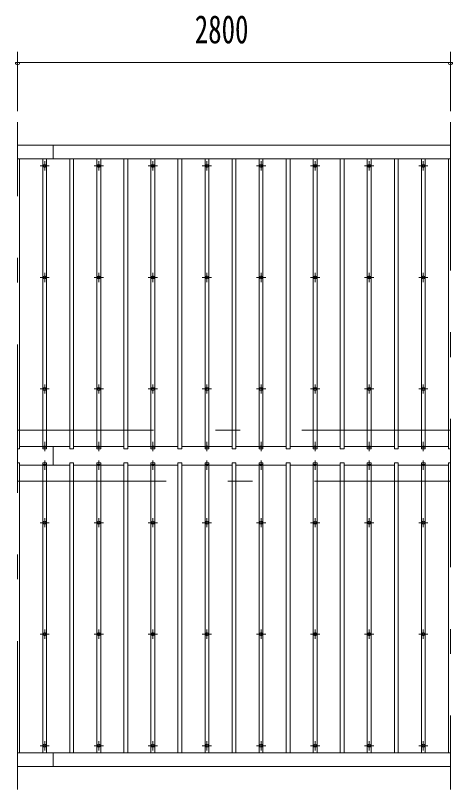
# Model space of a CAD drawing. Units: millimetres, scale not verified. Extents: x -34086 to 34091, y -14700 to 14700.
# Drawn here: x -20044 to -17216, y 8173 to 13181 of the extents above; entities that cross this region are included whole.
import ezdxf
from ezdxf.enums import TextEntityAlignment as Align

# ---------------------------------------------------------------- set-up
doc = ezdxf.new("R2010")
doc.units = ezdxf.units.MM
doc.header["$LTSCALE"] = 80
doc.linetypes.add('USER3', pattern=[24, 12, -5, 2, -5])
for name, color, linetype, lineweight in [('0-2_1-07BOLD', 7, 'Continuous', 18), ('0-3_1-27CENTER', 3, 'USER3', 18), ('0-4_1-47THIN', 4, 'Continuous', 18), ('0-5_1-57DIM', 3, 'Continuous', 18)]:
    doc.layers.add(name, color=color, linetype=linetype, lineweight=lineweight)
doc.styles.add('ＭＳ ゴシック', font='')
doc.styles.get('ＭＳ ゴシック').set_extended_font_data('MS Gothic')

msp = doc.modelspace()

# ---------------------------------------------------------------- linework, layer by layer
at = {"layer": '0-2_1-07BOLD'}
for p, q in [((-17230.22, 12340.53), (-20030.22, 12340.53)), ((-19800.22, 12253.1), (-19800.22, 12340.53)), ((-20030.22, 12253.1), (-17230.22, 12253.1)), ((-19800.22, 10271.05), (-19800.22, 10392.02)), ((-20030.22, 8409.97), (-17230.22, 8409.97)), ((-19800.22, 8322.54), (-19800.22, 8409.97)), ((-17230.22, 8322.54), (-20030.22, 8322.54))]:
    msp.add_line(p, q, dxfattribs=at)
for centre in [(-19855.21, 12207.35), (-19505.22, 12207.35), (-19155.22, 12207.35), (-18805.22, 12207.35), (-18455.22, 12207.35), (-18105.21, 12207.35), (-17755.22, 12207.35), (-17405.21, 12207.35), (-19855.21, 11485.7), (-19505.22, 11485.7), (-19155.22, 11485.7), (-18805.22, 11485.7), (-18455.22, 11485.7), (-18105.21, 11485.7), (-17755.22, 11485.7), (-17405.21, 11485.7), (-19855.21, 10764.04), (-19505.22, 10764.04), (-19155.22, 10764.04), (-18805.22, 10764.04), (-18455.22, 10764.04), (-18105.21, 10764.04), (-17755.22, 10764.04), (-17405.21, 10764.04), (-19855.21, 9899.04), (-19505.22, 9899.04), (-19155.22, 9899.04), (-18805.22, 9899.04), (-18455.22, 9899.04), (-18105.21, 9899.04), (-17755.22, 9899.04), (-17405.21, 9899.04), (-19855.21, 9177.37), (-19505.22, 9177.37), (-19155.22, 9177.37), (-18805.22, 9177.37), (-18455.22, 9177.37), (-18105.21, 9177.37), (-17755.22, 9177.37), (-17405.21, 9177.37), (-19855.21, 8455.71), (-19505.22, 8455.71), (-19155.22, 8455.71), (-18805.22, 8455.71), (-18455.22, 8455.71), (-18105.21, 8455.71), (-17755.22, 8455.71), (-17405.21, 8455.71)]:
    msp.add_circle(centre, 10, dxfattribs=at)
for centre, start, end in [((-19855.21, 10380.99), 46.3961, 133.6039), ((-19855.21, 10401.99), 226.39838, 313.60162), ((-19505.22, 10380.99), 46.3961, 133.6039), ((-19505.22, 10401.99), 226.39838, 313.60162), ((-19155.22, 10380.99), 46.3961, 133.6039), ((-19155.22, 10401.99), 226.39838, 313.60162), ((-18805.22, 10380.99), 46.3961, 133.6039), ((-18805.22, 10401.99), 226.39838, 313.60162), ((-18455.22, 10380.99), 46.3961, 133.6039), ((-18455.22, 10401.99), 226.39838, 313.60162), ((-18105.21, 10380.99), 46.3961, 133.6039), ((-18105.21, 10401.99), 226.39838, 313.60162), ((-17755.22, 10380.99), 46.3961, 133.6039), ((-17755.22, 10401.99), 226.39838, 313.60162), ((-17405.21, 10380.99), 46.3961, 133.6039), ((-17405.21, 10401.99), 226.39838, 313.60162), ((-19855.21, 10261.08), 46.39838, 133.60162), ((-19855.21, 10282.08), 226.3961, 313.6039), ((-19505.22, 10261.08), 46.39838, 133.60162), ((-19505.22, 10282.08), 226.3961, 313.6039), ((-19155.22, 10261.08), 46.39838, 133.60162), ((-19155.22, 10282.08), 226.3961, 313.6039), ((-18805.22, 10261.08), 46.39838, 133.60162), ((-18805.22, 10282.08), 226.3961, 313.6039), ((-18455.22, 10261.08), 46.39838, 133.60162), ((-18455.22, 10282.08), 226.3961, 313.6039), ((-18105.21, 10261.08), 46.39838, 133.60162), ((-18105.21, 10282.08), 226.3961, 313.6039), ((-17755.22, 10261.08), 46.39838, 133.60162), ((-17755.22, 10282.08), 226.3961, 313.6039), ((-17405.21, 10261.08), 46.39838, 133.60162), ((-17405.21, 10282.08), 226.3961, 313.6039)]:
    msp.add_arc(centre, 14.5, start, end, dxfattribs=at)
at = {"layer": '0-3_1-27CENTER'}
for p, q in [((-20030.22, 8172.53), (-20030.22, 12490.53)), ((-17230.22, 12490.53), (-17230.22, 8172.53)), ((-19855.21, 12177.36), (-19855.21, 12237.36)), ((-19505.22, 12237.36), (-19505.22, 12177.36)), ((-19155.22, 12177.36), (-19155.22, 12237.36)), ((-18805.22, 12237.36), (-18805.22, 12177.36)), ((-18455.22, 12177.36), (-18455.22, 12237.36)), ((-18105.21, 12237.36), (-18105.21, 12177.36)), ((-17755.22, 12177.36), (-17755.22, 12237.36)), ((-17405.21, 12237.36), (-17405.21, 12177.36)), ((-19825.21, 12207.35), (-19885.21, 12207.35)), ((-19535.22, 12207.35), (-19475.22, 12207.35)), ((-19185.21, 12207.35), (-19125.22, 12207.35)), ((-18835.22, 12207.35), (-18775.21, 12207.35)), ((-18485.22, 12207.35), (-18425.22, 12207.35)), ((-18075.22, 12207.35), (-18135.22, 12207.35)), ((-17785.22, 12207.35), (-17725.22, 12207.35)), ((-17435.21, 12207.35), (-17375.21, 12207.35)), ((-19885.21, 11485.7), (-19825.21, 11485.7)), ((-19855.21, 11515.7), (-19855.21, 11455.7)), ((-19475.22, 11485.7), (-19535.22, 11485.7)), ((-19505.22, 11455.7), (-19505.22, 11515.7)), ((-19185.21, 11485.7), (-19125.22, 11485.7)), ((-19155.22, 11515.7), (-19155.22, 11455.7)), ((-18775.21, 11485.7), (-18835.22, 11485.7)), ((-18805.22, 11455.7), (-18805.22, 11515.7)), ((-18485.22, 11485.7), (-18425.22, 11485.7)), ((-18455.22, 11515.7), (-18455.22, 11455.7)), ((-18075.22, 11485.7), (-18135.22, 11485.7)), ((-18105.21, 11455.7), (-18105.21, 11515.7)), ((-17725.22, 11485.7), (-17785.22, 11485.7)), ((-17755.22, 11515.7), (-17755.22, 11455.7)), ((-17375.21, 11485.7), (-17435.21, 11485.7)), ((-17405.21, 11455.7), (-17405.21, 11515.7)), ((-19855.21, 10734.04), (-19855.21, 10794.04)), ((-19505.22, 10794.04), (-19505.22, 10734.04)), ((-19155.22, 10794.04), (-19155.22, 10734.04)), ((-18805.22, 10794.04), (-18805.22, 10734.04)), ((-18455.22, 10794.04), (-18455.22, 10734.04)), ((-18105.21, 10734.04), (-18105.21, 10794.04)), ((-17755.22, 10794.04), (-17755.22, 10734.04)), ((-17405.21, 10734.04), (-17405.21, 10794.04)), ((-19885.21, 10764.04), (-19825.21, 10764.04)), ((-19535.22, 10764.04), (-19475.22, 10764.04)), ((-19125.22, 10764.04), (-19185.21, 10764.04)), ((-18775.21, 10764.04), (-18835.22, 10764.04)), ((-18425.22, 10764.04), (-18485.22, 10764.04)), ((-18075.22, 10764.04), (-18135.22, 10764.04)), ((-17785.22, 10764.04), (-17725.22, 10764.04)), ((-17435.21, 10764.04), (-17375.21, 10764.04)), ((-17230.22, 10496.54), (-20030.22, 10496.54)), ((-19855.21, 10361.49), (-19855.21, 10421.49)), ((-19505.22, 10421.49), (-19505.22, 10361.49)), ((-19155.22, 10421.49), (-19155.22, 10361.49)), ((-18805.22, 10361.49), (-18805.22, 10421.49)), ((-18455.22, 10421.49), (-18455.22, 10361.49)), ((-18105.21, 10361.49), (-18105.21, 10421.49)), ((-17755.22, 10421.49), (-17755.22, 10361.49)), ((-17405.21, 10361.49), (-17405.21, 10421.49)), ((-19885.21, 10391.49), (-19825.21, 10391.49)), ((-19475.22, 10391.49), (-19535.22, 10391.49)), ((-19185.21, 10391.49), (-19125.22, 10391.49)), ((-18835.22, 10391.49), (-18775.21, 10391.49)), ((-18485.22, 10391.49), (-18425.22, 10391.49)), ((-18075.22, 10391.49), (-18135.22, 10391.49)), ((-17785.22, 10391.49), (-17725.22, 10391.49)), ((-17435.21, 10391.49), (-17375.21, 10391.49)), ((-19825.21, 10271.58), (-19885.21, 10271.58)), ((-19855.21, 10241.59), (-19855.21, 10301.58)), ((-19535.22, 10271.58), (-19475.22, 10271.58)), ((-19505.22, 10301.58), (-19505.22, 10241.59)), ((-19185.21, 10271.58), (-19125.22, 10271.58)), ((-19155.22, 10301.58), (-19155.22, 10241.59)), ((-18835.22, 10271.58), (-18775.21, 10271.58)), ((-18805.22, 10241.59), (-18805.22, 10301.58)), ((-18485.22, 10271.58), (-18425.22, 10271.58)), ((-18455.22, 10301.58), (-18455.22, 10241.59)), ((-18135.22, 10271.58), (-18075.22, 10271.58)), ((-18105.21, 10241.59), (-18105.21, 10301.58)), ((-17725.22, 10271.58), (-17785.22, 10271.58)), ((-17755.22, 10301.58), (-17755.22, 10241.59)), ((-17375.21, 10271.58), (-17435.21, 10271.58)), ((-17405.21, 10241.59), (-17405.21, 10301.58)), ((-20030.22, 10166.54), (-17230.22, 10166.54)), ((-19855.21, 9929.03), (-19855.21, 9869.03)), ((-19505.22, 9929.03), (-19505.22, 9869.03)), ((-19155.22, 9869.03), (-19155.22, 9929.03)), ((-18805.22, 9929.03), (-18805.22, 9869.03)), ((-18455.22, 9869.03), (-18455.22, 9929.03)), ((-18105.21, 9929.03), (-18105.21, 9869.03)), ((-17755.22, 9869.03), (-17755.22, 9929.03)), ((-17405.21, 9929.03), (-17405.21, 9869.03)), ((-19825.21, 9899.04), (-19885.21, 9899.04)), ((-19475.22, 9899.04), (-19535.22, 9899.04)), ((-19185.21, 9899.04), (-19125.22, 9899.04)), ((-18775.21, 9899.04), (-18835.22, 9899.04)), ((-18485.22, 9899.04), (-18425.22, 9899.04)), ((-18075.22, 9899.04), (-18135.22, 9899.04)), ((-17725.22, 9899.04), (-17785.22, 9899.04)), ((-17375.21, 9899.04), (-17435.21, 9899.04)), ((-19885.21, 9177.37), (-19825.21, 9177.37)), ((-19855.21, 9147.37), (-19855.21, 9207.38)), ((-19535.22, 9177.37), (-19475.22, 9177.37)), ((-19505.22, 9207.38), (-19505.22, 9147.37)), ((-19185.21, 9177.37), (-19125.22, 9177.37)), ((-19155.22, 9147.37), (-19155.22, 9207.38)), ((-18835.22, 9177.37), (-18775.21, 9177.37)), ((-18805.22, 9207.38), (-18805.22, 9147.37)), ((-18485.22, 9177.37), (-18425.22, 9177.37)), ((-18455.22, 9147.37), (-18455.22, 9207.38)), ((-18075.22, 9177.37), (-18135.22, 9177.37)), ((-18105.21, 9207.38), (-18105.21, 9147.37)), ((-17785.22, 9177.37), (-17725.22, 9177.37)), ((-17755.22, 9147.37), (-17755.22, 9207.38)), ((-17435.21, 9177.37), (-17375.21, 9177.37)), ((-17405.21, 9207.38), (-17405.21, 9147.37)), ((-19855.21, 8485.71), (-19855.21, 8425.71)), ((-19505.22, 8425.71), (-19505.22, 8485.71)), ((-19155.22, 8485.71), (-19155.22, 8425.71)), ((-18805.22, 8425.71), (-18805.22, 8485.71)), ((-18455.22, 8485.71), (-18455.22, 8425.71)), ((-18105.21, 8425.71), (-18105.21, 8485.71)), ((-17755.22, 8485.71), (-17755.22, 8425.71)), ((-17405.21, 8425.71), (-17405.21, 8485.71)), ((-19825.21, 8455.71), (-19885.21, 8455.71)), ((-19535.22, 8455.71), (-19475.22, 8455.71)), ((-19125.22, 8455.71), (-19185.21, 8455.71)), ((-18835.22, 8455.71), (-18775.21, 8455.71)), ((-18425.22, 8455.71), (-18485.22, 8455.71)), ((-18075.22, 8455.71), (-18135.22, 8455.71)), ((-17725.22, 8455.71), (-17785.22, 8455.71)), ((-17435.21, 8455.71), (-17375.21, 8455.71))]:
    msp.add_line(p, q, dxfattribs=at)
at = {"layer": '0-4_1-47THIN'}
for p, q in [((-20017.72, 10377.02), (-20017.72, 12253.1)), ((-19842.72, 10377.02), (-19842.72, 12253.1)), ((-19667.72, 10377.02), (-19667.72, 12253.1)), ((-19492.71, 10377.02), (-19492.71, 12253.1)), ((-19317.72, 10377.02), (-19317.72, 12253.1)), ((-19142.71, 10377.02), (-19142.71, 12253.1)), ((-18967.71, 10377.02), (-18967.71, 12253.1)), ((-18792.71, 10377.02), (-18792.71, 12253.1)), ((-18617.72, 10377.02), (-18617.72, 12253.1)), ((-18442.71, 10377.02), (-18442.71, 12253.1)), ((-18267.72, 10377.02), (-18267.72, 12253.1)), ((-18092.71, 10377.02), (-18092.71, 12253.1)), ((-17917.71, 10377.02), (-17917.71, 12253.1)), ((-17742.71, 12253.1), (-17742.71, 10377.02)), ((-17567.72, 10377.02), (-17567.72, 12253.1)), ((-17392.71, 12253.1), (-17392.71, 10377.02)), ((-20030.22, 10377.02), (-20017.72, 10377.02)), ((-19867.72, 10392.02), (-20017.72, 10392.02)), ((-19692.72, 10392.02), (-19842.72, 10392.02)), ((-19517.71, 10392.02), (-19667.72, 10392.02)), ((-19342.72, 10392.02), (-19492.71, 10392.02)), ((-19167.71, 10392.02), (-19317.72, 10392.02)), ((-18992.71, 10392.02), (-19142.71, 10392.02)), ((-18817.71, 10392.02), (-18967.71, 10392.02)), ((-18642.72, 10392.02), (-18792.71, 10392.02)), ((-18467.71, 10392.02), (-18617.72, 10392.02)), ((-18292.72, 10392.02), (-18442.71, 10392.02)), ((-18117.71, 10392.02), (-18267.72, 10392.02)), ((-17942.72, 10392.02), (-18092.72, 10392.02)), ((-17767.71, 10392.02), (-17917.71, 10392.02)), ((-17592.72, 10392.02), (-17742.72, 10392.02)), ((-17417.72, 10392.02), (-17567.72, 10392.02)), ((-17242.71, 10392.02), (-17392.71, 10392.02)), ((-20017.72, 10271.05), (-19867.72, 10271.05)), ((-19867.72, 8409.97), (-19867.72, 10286.05)), ((-19842.72, 10271.05), (-19692.72, 10271.05)), ((-19692.72, 8409.97), (-19692.72, 10286.05)), ((-19667.72, 10271.05), (-19517.71, 10271.05)), ((-19517.71, 8409.97), (-19517.71, 10286.05)), ((-19492.71, 10271.05), (-19342.72, 10271.05)), ((-19342.72, 8409.97), (-19342.72, 10286.05)), ((-19317.72, 10271.05), (-19167.71, 10271.05)), ((-19167.71, 8409.97), (-19167.71, 10286.05)), ((-19142.71, 10271.05), (-18992.71, 10271.05)), ((-18992.71, 8409.97), (-18992.71, 10286.05)), ((-18967.71, 10271.05), (-18817.71, 10271.05)), ((-18817.71, 8409.97), (-18817.71, 10286.05)), ((-18792.71, 10271.05), (-18642.72, 10271.05)), ((-18642.72, 8409.97), (-18642.72, 10286.05)), ((-18617.72, 10271.05), (-18467.71, 10271.05)), ((-18467.71, 8409.97), (-18467.71, 10286.05)), ((-18442.71, 10271.05), (-18292.72, 10271.05)), ((-18292.72, 8409.97), (-18292.72, 10286.05)), ((-18267.72, 10271.05), (-18117.71, 10271.05)), ((-18117.71, 8409.97), (-18117.71, 10286.05)), ((-18092.72, 10271.05), (-17942.72, 10271.05)), ((-17942.72, 8409.97), (-17942.72, 10286.05)), ((-17917.71, 10271.05), (-17767.71, 10271.05)), ((-17767.71, 8409.97), (-17767.71, 10286.05)), ((-17742.72, 10271.05), (-17592.72, 10271.05)), ((-17592.72, 8409.97), (-17592.72, 10286.05)), ((-17567.72, 10271.05), (-17417.72, 10271.05)), ((-17417.72, 8409.97), (-17417.72, 10286.05)), ((-17392.71, 10271.05), (-17242.71, 10271.05)), ((-17242.72, 10286.05), (-17230.22, 10286.05)), ((-17242.72, 10286.05), (-17242.72, 8409.97))]:
    msp.add_line(p, q, dxfattribs=at)
for points in [[(-19867.72, 12253.1), (-19867.72, 10377.02), (-19842.72, 10377.02)], [(-19692.72, 12253.1), (-19692.72, 10377.02), (-19667.72, 10377.02)], [(-19517.71, 12253.1), (-19517.71, 10377.02), (-19492.71, 10377.02)], [(-19342.72, 12253.1), (-19342.72, 10377.02), (-19317.72, 10377.02)], [(-19167.71, 12253.1), (-19167.71, 10377.02), (-19142.71, 10377.02)], [(-18992.71, 12253.1), (-18992.71, 10377.02), (-18967.71, 10377.02)], [(-18817.71, 12253.1), (-18817.71, 10377.02), (-18792.71, 10377.02)], [(-18642.72, 12253.1), (-18642.72, 10377.02), (-18617.72, 10377.02)], [(-18467.71, 12253.1), (-18467.71, 10377.02), (-18442.71, 10377.02)], [(-18292.72, 12253.1), (-18292.72, 10377.02), (-18267.72, 10377.02)], [(-18117.71, 12253.1), (-18117.71, 10377.02), (-18092.71, 10377.02)], [(-17942.72, 12253.1), (-17942.72, 10377.02), (-17917.71, 10377.02)], [(-17742.71, 10377.02), (-17767.71, 10377.02), (-17767.71, 12253.1)], [(-17592.72, 12253.1), (-17592.72, 10377.02), (-17567.72, 10377.02)], [(-17392.71, 10377.02), (-17417.72, 10377.02), (-17417.72, 12253.1)], [(-17242.72, 12253.1), (-17242.72, 10377.02), (-17230.22, 10377.02)], [(-20017.72, 8409.97), (-20017.72, 10286.05), (-20030.22, 10286.05)], [(-19867.72, 10286.05), (-19842.72, 10286.05), (-19842.72, 8409.97)], [(-19692.72, 10286.05), (-19667.72, 10286.05), (-19667.72, 8409.97)], [(-19517.71, 10286.05), (-19492.71, 10286.05), (-19492.71, 8409.97)], [(-19342.72, 10286.05), (-19317.72, 10286.05), (-19317.72, 8409.97)], [(-19167.71, 10286.05), (-19142.71, 10286.05), (-19142.71, 8409.97)], [(-18992.71, 10286.05), (-18967.71, 10286.05), (-18967.71, 8409.97)], [(-18817.71, 10286.05), (-18792.71, 10286.05), (-18792.71, 8409.97)], [(-18642.72, 10286.05), (-18617.72, 10286.05), (-18617.72, 8409.97)], [(-18467.71, 10286.05), (-18442.71, 10286.05), (-18442.71, 8409.97)], [(-18292.72, 10286.05), (-18267.72, 10286.05), (-18267.72, 8409.97)], [(-18117.71, 10286.05), (-18092.71, 10286.05), (-18092.71, 8409.97)], [(-17942.72, 10286.05), (-17917.71, 10286.05), (-17917.71, 8409.97)], [(-17767.71, 10286.05), (-17742.71, 10286.05), (-17742.71, 8409.97)], [(-17592.72, 10286.05), (-17567.72, 10286.05), (-17567.72, 8409.97)], [(-17417.72, 10286.05), (-17392.71, 10286.05), (-17392.71, 8409.97)]]:
    msp.add_lwpolyline(points, dxfattribs=at)
at = {"layer": '0-5_1-57DIM'}
for p, q in [((-20030.22, 12560.53), (-20030.22, 12945.53)), ((-17230.22, 12560.53), (-17230.22, 12945.53)), ((-20016.22, 12875.53), (-20044.22, 12875.53)), ((-20030.22, 12875.53), (-17230.22, 12875.53)), ((-17216.22, 12875.53), (-17244.22, 12875.53))]:
    msp.add_line(p, q, dxfattribs=at)
for centre in [(-20030.22, 12875.53), (-17230.22, 12875.53)]:
    msp.add_arc(centre, 14, 180, 0, dxfattribs=at)

# ---------------------------------------------------------------- texts
at = {"layer": '0-5_1-57DIM', "color": 7, "style": 'ＭＳ ゴシック', "width": 0.7}
msp.add_text('2800', height=182.3, dxfattribs=at).set_placement((-18884, 12945.53), align=Align.BOTTOM_LEFT)

doc.saveas('drawing.dxf')
